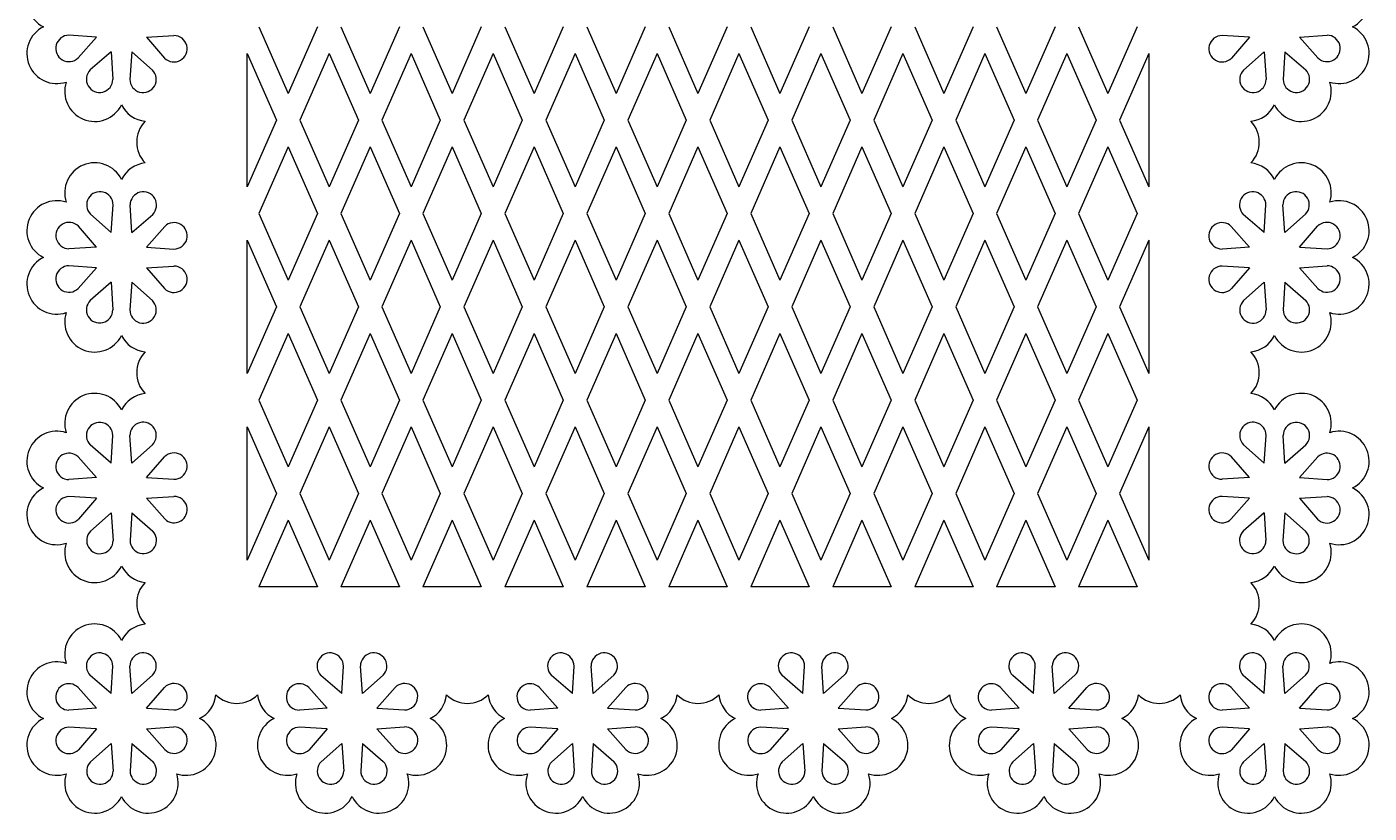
# Model space of a CAD drawing. Extents: x -986 to -425, y -77 to 229.
# Drawn here: x -698.2 to -573, y 80.4 to 153.7 of the extents above; entities that cross this region are included whole.
import ezdxf

# ---------------------------------------------------------------- set-up
doc = ezdxf.new("R2010")
doc.units = 0
doc.layers.get('0').update_dxf_attribs({"linetype": 'CONTINUOUS'})

msp = doc.modelspace()

# ---------------------------------------------------------------- linework, layer by layer
for p, q in [((-691.693107, 152.73001), (-694.267197, 152.910017)), ((-691.693107, 152.73001), (-693.40346, 150.800172)), ((-687.046535, 152.73001), (-684.472531, 152.885209)), ((-687.046535, 152.73001), (-685.353663, 150.782569)), ((-676.565221, 153.692347), (-673.834754, 147.475034)), ((-671.104288, 153.692347), (-673.834754, 147.475034)), ((-668.919914, 153.692347), (-666.189448, 147.475034)), ((-663.458981, 153.692347), (-666.189448, 147.475034)), ((-661.274608, 153.692347), (-658.544142, 147.475034)), ((-655.813675, 153.692347), (-658.544142, 147.475034)), ((-653.629302, 153.692347), (-650.898835, 147.475034)), ((-648.168369, 153.692347), (-650.898835, 147.475034)), ((-645.983996, 153.692347), (-643.253529, 147.475034)), ((-640.523062, 153.692347), (-643.253529, 147.475034)), ((-638.338689, 153.692347), (-635.608223, 147.475034)), ((-632.877756, 153.692347), (-635.608223, 147.475034)), ((-630.693383, 153.692347), (-627.962916, 147.475034)), ((-625.23245, 153.692347), (-627.962916, 147.475034)), ((-623.048077, 153.692347), (-620.31761, 147.475034)), ((-617.587144, 153.692347), (-620.31761, 147.475034)), ((-615.40277, 153.692347), (-612.672304, 147.475034)), ((-609.941837, 153.692347), (-612.672304, 147.475034)), ((-607.757464, 153.692347), (-605.026998, 147.475034)), ((-602.296531, 153.692347), (-605.026998, 147.475034)), ((-600.112158, 153.692347), (-597.381691, 147.475034)), ((-594.651225, 153.692347), (-597.381691, 147.475034)), ((-584.16991, 152.73001), (-586.743914, 152.885209)), ((-584.16991, 152.73001), (-585.862783, 150.782569)), ((-579.523339, 152.73001), (-576.949248, 152.910017)), ((-579.523339, 152.73001), (-577.812985, 150.800172)), ((-690.332157, 151.369061), (-692.279599, 149.676188)), ((-690.332157, 151.369061), (-690.176958, 148.795057)), ((-688.407485, 151.369061), (-688.587492, 148.794971)), ((-688.407485, 151.369061), (-686.477647, 149.658708)), ((-677.657407, 151.205422), (-674.926941, 144.988109)), ((-677.657407, 138.770796), (-677.657407, 151.205422)), ((-670.012101, 151.205422), (-672.742567, 144.988109)), ((-670.012101, 151.205422), (-667.281634, 144.988109)), ((-662.366795, 151.205422), (-665.097261, 144.988109)), ((-662.366795, 151.205422), (-659.636328, 144.988109)), ((-654.721488, 151.205422), (-657.451955, 144.988109)), ((-654.721488, 151.205422), (-651.991022, 144.988109)), ((-647.076182, 151.205422), (-649.806649, 144.988109)), ((-647.076182, 151.205422), (-644.345716, 144.988109)), ((-639.430876, 151.205422), (-642.161342, 144.988109)), ((-639.430876, 151.205422), (-636.700409, 144.988109)), ((-631.78557, 151.205422), (-634.516036, 144.988109)), ((-631.78557, 151.205422), (-629.055103, 144.988109)), ((-624.140263, 151.205422), (-626.87073, 144.988109)), ((-624.140263, 151.205422), (-621.409797, 144.988109)), ((-616.494957, 151.205422), (-619.225424, 144.988109)), ((-616.494957, 151.205422), (-613.764491, 144.988109)), ((-608.849651, 151.205422), (-611.580117, 144.988109)), ((-608.849651, 151.205422), (-606.119184, 144.988109)), ((-601.204344, 151.205422), (-603.934811, 144.988109)), ((-601.204344, 151.205422), (-598.473878, 144.988109)), ((-593.559038, 151.205422), (-596.289505, 144.988109)), ((-593.559038, 151.205422), (-593.559038, 138.770796)), ((-582.808961, 151.369061), (-584.738799, 149.658708)), ((-582.808961, 151.369061), (-582.628954, 148.794971)), ((-580.884288, 151.369061), (-581.039487, 148.795057)), ((-580.884288, 151.369061), (-578.936847, 149.676188)), ((-674.926941, 144.988109), (-677.657407, 138.770796)), ((-672.742567, 144.988109), (-670.012101, 138.770796)), ((-667.281634, 144.988109), (-670.012101, 138.770796)), ((-665.097261, 144.988109), (-662.366795, 138.770796)), ((-659.636328, 144.988109), (-662.366795, 138.770796)), ((-657.451955, 144.988109), (-654.721488, 138.770796)), ((-651.991022, 144.988109), (-654.721488, 138.770796)), ((-649.806649, 144.988109), (-647.076182, 138.770796)), ((-644.345716, 144.988109), (-647.076182, 138.770796)), ((-642.161342, 144.988109), (-639.430876, 138.770796)), ((-636.700409, 144.988109), (-639.430876, 138.770796)), ((-634.516036, 144.988109), (-631.78557, 138.770796)), ((-629.055103, 144.988109), (-631.78557, 138.770796)), ((-626.87073, 144.988109), (-624.140263, 138.770796)), ((-621.409797, 144.988109), (-624.140263, 138.770796)), ((-619.225424, 144.988109), (-616.494957, 138.770796)), ((-613.764491, 144.988109), (-616.494957, 138.770796)), ((-611.580117, 144.988109), (-608.849651, 138.770796)), ((-606.119184, 144.988109), (-608.849651, 138.770796)), ((-603.934811, 144.988109), (-601.204344, 138.770796)), ((-598.473878, 144.988109), (-601.204344, 138.770796)), ((-596.289505, 144.988109), (-593.559038, 138.770796)), ((-673.834754, 142.501183), (-676.565221, 136.283871)), ((-673.834754, 142.501183), (-671.104288, 136.283871)), ((-666.189448, 142.501183), (-668.919914, 136.283871)), ((-666.189448, 142.501183), (-663.458981, 136.283871)), ((-658.544142, 142.501183), (-661.274608, 136.283871)), ((-658.544142, 142.501183), (-655.813675, 136.283871)), ((-650.898835, 142.501183), (-653.629302, 136.283871)), ((-650.898835, 142.501183), (-648.168369, 136.283871)), ((-643.253529, 142.501183), (-645.983996, 136.283871)), ((-643.253529, 142.501183), (-640.523062, 136.283871)), ((-635.608223, 142.501183), (-638.338689, 136.283871)), ((-635.608223, 142.501183), (-632.877756, 136.283871)), ((-627.962916, 142.501183), (-630.693383, 136.283871)), ((-627.962916, 142.501183), (-625.23245, 136.283871)), ((-620.31761, 142.501183), (-623.048077, 136.283871)), ((-620.31761, 142.501183), (-617.587144, 136.283871)), ((-612.672304, 142.501183), (-615.40277, 136.283871)), ((-612.672304, 142.501183), (-609.941837, 136.283871)), ((-605.026998, 142.501183), (-607.757464, 136.283871)), ((-605.026998, 142.501183), (-602.296531, 136.283871)), ((-597.381691, 142.501183), (-600.112158, 136.283871)), ((-597.381691, 142.501183), (-594.651225, 136.283871)), ((-690.332157, 134.510993), (-690.15215, 137.085083)), ((-688.407485, 134.510993), (-688.562684, 137.084997)), ((-582.808961, 134.510993), (-582.653762, 137.084997)), ((-580.884288, 134.510993), (-581.064295, 137.085083)), ((-690.332157, 134.510993), (-692.261995, 136.221346)), ((-688.407485, 134.510993), (-686.460043, 136.203866)), ((-676.565221, 136.283871), (-673.834754, 130.066558)), ((-671.104288, 136.283871), (-673.834754, 130.066558)), ((-668.919914, 136.283871), (-666.189448, 130.066558)), ((-663.458981, 136.283871), (-666.189448, 130.066558)), ((-661.274608, 136.283871), (-658.544142, 130.066558)), ((-655.813675, 136.283871), (-658.544142, 130.066558)), ((-653.629302, 136.283871), (-650.898835, 130.066558)), ((-648.168369, 136.283871), (-650.898835, 130.066558)), ((-645.983996, 136.283871), (-643.253529, 130.066558)), ((-640.523062, 136.283871), (-643.253529, 130.066558)), ((-638.338689, 136.283871), (-635.608223, 130.066558)), ((-632.877756, 136.283871), (-635.608223, 130.066558)), ((-630.693383, 136.283871), (-627.962916, 130.066558)), ((-625.23245, 136.283871), (-627.962916, 130.066558)), ((-623.048077, 136.283871), (-620.31761, 130.066558)), ((-617.587144, 136.283871), (-620.31761, 130.066558)), ((-615.40277, 136.283871), (-612.672304, 130.066558)), ((-609.941837, 136.283871), (-612.672304, 130.066558)), ((-607.757464, 136.283871), (-605.026998, 130.066558)), ((-602.296531, 136.283871), (-605.026998, 130.066558)), ((-600.112158, 136.283871), (-597.381691, 130.066558)), ((-594.651225, 136.283871), (-597.381691, 130.066558)), ((-582.808961, 134.510993), (-584.756402, 136.203866)), ((-580.884288, 134.510993), (-578.95445, 136.221346)), ((-691.693107, 133.150044), (-693.385979, 135.097485)), ((-687.046535, 133.150044), (-685.336182, 135.079882)), ((-584.16991, 133.150044), (-585.880263, 135.079882)), ((-579.523339, 133.150044), (-577.830466, 135.097485)), ((-691.693107, 133.150044), (-694.267111, 132.994845)), ((-687.046535, 133.150044), (-684.472445, 132.970037)), ((-677.657407, 133.796945), (-674.926941, 127.579633)), ((-677.657407, 121.36232), (-677.657407, 133.796945)), ((-670.012101, 133.796945), (-672.742567, 127.579633)), ((-670.012101, 133.796945), (-667.281634, 127.579633)), ((-662.366795, 133.796945), (-665.097261, 127.579633)), ((-662.366795, 133.796945), (-659.636328, 127.579633)), ((-654.721488, 133.796945), (-657.451955, 127.579633)), ((-654.721488, 133.796945), (-651.991022, 127.579633)), ((-647.076182, 133.796945), (-649.806649, 127.579633)), ((-647.076182, 133.796945), (-644.345716, 127.579633)), ((-639.430876, 133.796945), (-642.161342, 127.579633)), ((-639.430876, 133.796945), (-636.700409, 127.579633)), ((-631.78557, 133.796945), (-634.516036, 127.579633)), ((-631.78557, 133.796945), (-629.055103, 127.579633)), ((-624.140263, 133.796945), (-626.87073, 127.579633)), ((-624.140263, 133.796945), (-621.409797, 127.579633)), ((-616.494957, 133.796945), (-619.225424, 127.579633)), ((-616.494957, 133.796945), (-613.764491, 127.579633)), ((-608.849651, 133.796945), (-611.580117, 127.579633)), ((-608.849651, 133.796945), (-606.119184, 127.579633)), ((-601.204344, 133.796945), (-603.934811, 127.579633)), ((-601.204344, 133.796945), (-598.473878, 127.579633)), ((-593.559038, 133.796945), (-596.289505, 127.579633)), ((-593.559038, 133.796945), (-593.559038, 121.36232)), ((-584.16991, 133.150044), (-586.744001, 132.970037)), ((-579.523339, 133.150044), (-576.949335, 132.994845)), ((-691.693107, 131.225371), (-694.267197, 131.405378)), ((-691.693107, 131.225371), (-693.40346, 129.295533)), ((-687.046535, 131.225371), (-684.472531, 131.38057)), ((-687.046535, 131.225371), (-685.353663, 129.27793)), ((-584.16991, 131.225371), (-586.743914, 131.38057)), ((-584.16991, 131.225371), (-585.862783, 129.27793)), ((-579.523339, 131.225371), (-576.949248, 131.405378)), ((-579.523339, 131.225371), (-577.812985, 129.295533)), ((-690.332157, 129.864422), (-692.279599, 128.171549)), ((-690.332157, 129.864422), (-690.176958, 127.290418)), ((-688.407485, 129.864422), (-688.587492, 127.290331)), ((-688.407485, 129.864422), (-686.477647, 128.154068)), ((-582.808961, 129.864422), (-584.738799, 128.154068)), ((-582.808961, 129.864422), (-582.628954, 127.290331)), ((-580.884288, 129.864422), (-581.039487, 127.290418)), ((-580.884288, 129.864422), (-578.936847, 128.171549)), ((-674.926941, 127.579633), (-677.657407, 121.36232)), ((-672.742567, 127.579633), (-670.012101, 121.36232)), ((-667.281634, 127.579633), (-670.012101, 121.36232)), ((-665.097261, 127.579633), (-662.366795, 121.36232)), ((-659.636328, 127.579633), (-662.366795, 121.36232)), ((-657.451955, 127.579633), (-654.721488, 121.36232)), ((-651.991022, 127.579633), (-654.721488, 121.36232)), ((-649.806649, 127.579633), (-647.076182, 121.36232)), ((-644.345716, 127.579633), (-647.076182, 121.36232)), ((-642.161342, 127.579633), (-639.430876, 121.36232)), ((-636.700409, 127.579633), (-639.430876, 121.36232)), ((-634.516036, 127.579633), (-631.78557, 121.36232)), ((-629.055103, 127.579633), (-631.78557, 121.36232)), ((-626.87073, 127.579633), (-624.140263, 121.36232)), ((-621.409797, 127.579633), (-624.140263, 121.36232)), ((-619.225424, 127.579633), (-616.494957, 121.36232)), ((-613.764491, 127.579633), (-616.494957, 121.36232)), ((-611.580117, 127.579633), (-608.849651, 121.36232)), ((-606.119184, 127.579633), (-608.849651, 121.36232)), ((-603.934811, 127.579633), (-601.204344, 121.36232)), ((-598.473878, 127.579633), (-601.204344, 121.36232)), ((-596.289505, 127.579633), (-593.559038, 121.36232)), ((-673.834754, 125.092707), (-676.565221, 118.875394)), ((-673.834754, 125.092707), (-671.104288, 118.875394)), ((-666.189448, 125.092707), (-668.919914, 118.875394)), ((-666.189448, 125.092707), (-663.458981, 118.875394)), ((-658.544142, 125.092707), (-661.274608, 118.875394)), ((-658.544142, 125.092707), (-655.813675, 118.875394)), ((-650.898835, 125.092707), (-653.629302, 118.875394)), ((-650.898835, 125.092707), (-648.168369, 118.875394)), ((-643.253529, 125.092707), (-645.983996, 118.875394)), ((-643.253529, 125.092707), (-640.523062, 118.875394)), ((-635.608223, 125.092707), (-638.338689, 118.875394)), ((-635.608223, 125.092707), (-632.877756, 118.875394)), ((-627.962916, 125.092707), (-630.693383, 118.875394)), ((-627.962916, 125.092707), (-625.23245, 118.875394)), ((-620.31761, 125.092707), (-623.048077, 118.875394)), ((-620.31761, 125.092707), (-617.587144, 118.875394)), ((-612.672304, 125.092707), (-615.40277, 118.875394)), ((-612.672304, 125.092707), (-609.941837, 118.875394)), ((-605.026998, 125.092707), (-607.757464, 118.875394)), ((-605.026998, 125.092707), (-602.296531, 118.875394)), ((-597.381691, 125.092707), (-600.112158, 118.875394)), ((-597.381691, 125.092707), (-594.651225, 118.875394)), ((-676.565221, 118.875394), (-673.834754, 112.658082)), ((-671.104288, 118.875394), (-673.834754, 112.658082)), ((-668.919914, 118.875394), (-666.189448, 112.658082)), ((-663.458981, 118.875394), (-666.189448, 112.658082)), ((-661.274608, 118.875394), (-658.544142, 112.658082)), ((-655.813675, 118.875394), (-658.544142, 112.658082)), ((-653.629302, 118.875394), (-650.898835, 112.658082)), ((-648.168369, 118.875394), (-650.898835, 112.658082)), ((-645.983996, 118.875394), (-643.253529, 112.658082)), ((-640.523062, 118.875394), (-643.253529, 112.658082)), ((-638.338689, 118.875394), (-635.608223, 112.658082)), ((-632.877756, 118.875394), (-635.608223, 112.658082)), ((-630.693383, 118.875394), (-627.962916, 112.658082)), ((-625.23245, 118.875394), (-627.962916, 112.658082)), ((-623.048077, 118.875394), (-620.31761, 112.658082)), ((-617.587144, 118.875394), (-620.31761, 112.658082)), ((-615.40277, 118.875394), (-612.672304, 112.658082)), ((-609.941837, 118.875394), (-612.672304, 112.658082)), ((-607.757464, 118.875394), (-605.026998, 112.658082)), ((-602.296531, 118.875394), (-605.026998, 112.658082)), ((-600.112158, 118.875394), (-597.381691, 112.658082)), ((-594.651225, 118.875394), (-597.381691, 112.658082)), ((-690.332157, 113.006354), (-690.176958, 115.580358)), ((-688.407485, 113.006354), (-688.587492, 115.580444)), ((-677.657407, 116.388469), (-674.926941, 110.171156)), ((-677.657407, 103.953844), (-677.657407, 116.388469)), ((-670.012101, 116.388469), (-672.742567, 110.171156)), ((-670.012101, 116.388469), (-667.281634, 110.171156)), ((-662.366795, 116.388469), (-665.097261, 110.171156)), ((-662.366795, 116.388469), (-659.636328, 110.171156)), ((-654.721488, 116.388469), (-657.451955, 110.171156)), ((-654.721488, 116.388469), (-651.991022, 110.171156)), ((-647.076182, 116.388469), (-649.806649, 110.171156)), ((-647.076182, 116.388469), (-644.345716, 110.171156)), ((-639.430876, 116.388469), (-642.161342, 110.171156)), ((-639.430876, 116.388469), (-636.700409, 110.171156)), ((-631.78557, 116.388469), (-634.516036, 110.171156)), ((-631.78557, 116.388469), (-629.055103, 110.171156)), ((-624.140263, 116.388469), (-626.87073, 110.171156)), ((-624.140263, 116.388469), (-621.409797, 110.171156)), ((-616.494957, 116.388469), (-619.225424, 110.171156)), ((-616.494957, 116.388469), (-613.764491, 110.171156)), ((-608.849651, 116.388469), (-611.580117, 110.171156)), ((-608.849651, 116.388469), (-606.119184, 110.171156)), ((-601.204344, 116.388469), (-603.934811, 110.171156)), ((-601.204344, 116.388469), (-598.473878, 110.171156)), ((-593.559038, 116.388469), (-596.289505, 110.171156)), ((-593.559038, 116.388469), (-593.559038, 103.953844)), ((-582.808961, 113.006354), (-582.628954, 115.580444)), ((-580.884288, 113.006354), (-581.039487, 115.580358)), ((-690.332157, 113.006354), (-692.279599, 114.699226)), ((-688.407485, 113.006354), (-686.477647, 114.716707)), ((-582.808961, 113.006354), (-584.738799, 114.716707)), ((-580.884288, 113.006354), (-578.936847, 114.699226)), ((-691.693107, 111.645405), (-693.40346, 113.575242)), ((-687.046535, 111.645405), (-685.353663, 113.592846)), ((-584.16991, 111.645405), (-585.862783, 113.592846)), ((-579.523339, 111.645405), (-577.812985, 113.575242)), ((-691.693107, 111.645405), (-694.267197, 111.465397)), ((-687.046535, 111.645405), (-684.472531, 111.490205)), ((-584.16991, 111.645405), (-586.743914, 111.490205)), ((-579.523339, 111.645405), (-576.949248, 111.465397)), ((-674.926941, 110.171156), (-677.657407, 103.953844)), ((-672.742567, 110.171156), (-670.012101, 103.953844)), ((-667.281634, 110.171156), (-670.012101, 103.953844)), ((-665.097261, 110.171156), (-662.366795, 103.953844)), ((-659.636328, 110.171156), (-662.366795, 103.953844)), ((-657.451955, 110.171156), (-654.721488, 103.953844)), ((-651.991022, 110.171156), (-654.721488, 103.953844)), ((-649.806649, 110.171156), (-647.076182, 103.953844)), ((-644.345716, 110.171156), (-647.076182, 103.953844)), ((-642.161342, 110.171156), (-639.430876, 103.953844)), ((-636.700409, 110.171156), (-639.430876, 103.953844)), ((-634.516036, 110.171156), (-631.78557, 103.953844)), ((-629.055103, 110.171156), (-631.78557, 103.953844)), ((-626.87073, 110.171156), (-624.140263, 103.953844)), ((-621.409797, 110.171156), (-624.140263, 103.953844)), ((-619.225424, 110.171156), (-616.494957, 103.953844)), ((-613.764491, 110.171156), (-616.494957, 103.953844)), ((-611.580117, 110.171156), (-608.849651, 103.953844)), ((-606.119184, 110.171156), (-608.849651, 103.953844)), ((-603.934811, 110.171156), (-601.204344, 103.953844)), ((-598.473878, 110.171156), (-601.204344, 103.953844)), ((-596.289505, 110.171156), (-593.559038, 103.953844)), ((-691.693107, 109.720732), (-694.267111, 109.875931)), ((-691.693107, 109.720732), (-693.385979, 107.773291)), ((-687.046535, 109.720732), (-684.472445, 109.900739)), ((-687.046535, 109.720732), (-685.336182, 107.790894)), ((-584.16991, 109.720732), (-586.744001, 109.900739)), ((-584.16991, 109.720732), (-585.880263, 107.790894)), ((-579.523339, 109.720732), (-576.949335, 109.875931)), ((-579.523339, 109.720732), (-577.830466, 107.773291)), ((-690.332157, 108.359782), (-692.261995, 106.649429)), ((-690.332157, 108.359782), (-690.15215, 105.785692)), ((-688.407485, 108.359782), (-688.562684, 105.785778)), ((-688.407485, 108.359782), (-686.460043, 106.66691)), ((-673.834754, 107.684231), (-676.565221, 101.466918)), ((-673.834754, 107.684231), (-671.104288, 101.466918)), ((-666.189448, 107.684231), (-668.919914, 101.466918)), ((-666.189448, 107.684231), (-663.458981, 101.466918)), ((-658.544142, 107.684231), (-661.274608, 101.466918)), ((-658.544142, 107.684231), (-655.813675, 101.466918)), ((-650.898835, 107.684231), (-653.629302, 101.466918)), ((-650.898835, 107.684231), (-648.168369, 101.466918)), ((-643.253529, 107.684231), (-645.983996, 101.466918)), ((-643.253529, 107.684231), (-640.523062, 101.466918)), ((-635.608223, 107.684231), (-638.338689, 101.466918)), ((-635.608223, 107.684231), (-632.877756, 101.466918)), ((-627.962916, 107.684231), (-630.693383, 101.466918)), ((-627.962916, 107.684231), (-625.23245, 101.466918)), ((-620.31761, 107.684231), (-623.048077, 101.466918)), ((-620.31761, 107.684231), (-617.587144, 101.466918)), ((-612.672304, 107.684231), (-615.40277, 101.466918)), ((-612.672304, 107.684231), (-609.941837, 101.466918)), ((-605.026998, 107.684231), (-607.757464, 101.466918)), ((-605.026998, 107.684231), (-602.296531, 101.466918)), ((-597.381691, 107.684231), (-600.112158, 101.466918)), ((-597.381691, 107.684231), (-594.651225, 101.466918)), ((-582.808961, 108.359782), (-584.756402, 106.66691)), ((-582.808961, 108.359782), (-582.653762, 105.785778)), ((-580.884288, 108.359782), (-581.064295, 105.785692)), ((-580.884288, 108.359782), (-578.95445, 106.649429)), ((-671.104288, 101.466918), (-676.565221, 101.466918)), ((-663.458981, 101.466918), (-668.919914, 101.466918)), ((-655.813675, 101.466918), (-661.274608, 101.466918)), ((-648.168369, 101.466918), (-653.629302, 101.466918)), ((-640.523062, 101.466918), (-645.983996, 101.466918)), ((-632.877756, 101.466918), (-638.338689, 101.466918)), ((-625.23245, 101.466918), (-630.693383, 101.466918)), ((-617.587144, 101.466918), (-623.048077, 101.466918)), ((-609.941837, 101.466918), (-615.40277, 101.466918)), ((-602.296531, 101.466918), (-607.757464, 101.466918)), ((-594.651225, 101.466918), (-600.112158, 101.466918)), ((-690.332157, 91.501715), (-690.176958, 94.075718)), ((-688.407485, 91.501715), (-688.587492, 94.075805)), ((-668.827518, 91.501715), (-668.672319, 94.075718)), ((-666.902845, 91.501715), (-667.082852, 94.075805)), ((-647.322879, 91.501715), (-647.16768, 94.075718)), ((-645.398206, 91.501715), (-645.578213, 94.075805)), ((-625.81824, 91.501715), (-625.66304, 94.075718)), ((-623.893567, 91.501715), (-624.073574, 94.075805)), ((-604.3136, 91.501715), (-604.158401, 94.075718)), ((-602.388927, 91.501715), (-602.568934, 94.075805)), ((-582.808961, 91.501715), (-582.653762, 94.075718)), ((-580.884288, 91.501715), (-581.064295, 94.075805)), ((-690.332157, 91.501715), (-692.279599, 93.194587)), ((-688.407485, 91.501715), (-686.477647, 93.212068)), ((-668.827518, 91.501715), (-670.774959, 93.194587)), ((-666.902845, 91.501715), (-664.973007, 93.212068)), ((-647.322879, 91.501715), (-649.27032, 93.194587)), ((-645.398206, 91.501715), (-643.468368, 93.212068)), ((-625.81824, 91.501715), (-627.765681, 93.194587)), ((-623.893567, 91.501715), (-621.963729, 93.212068)), ((-604.3136, 91.501715), (-606.261041, 93.194587)), ((-602.388927, 91.501715), (-600.459089, 93.212068)), ((-582.808961, 91.501715), (-584.756402, 93.194587)), ((-580.884288, 91.501715), (-578.95445, 93.212068)), ((-691.693107, 90.140765), (-693.40346, 92.070603)), ((-687.046535, 90.140765), (-685.353663, 92.088206)), ((-670.188467, 90.140765), (-671.898821, 92.070603)), ((-665.541896, 90.140765), (-663.849023, 92.088206)), ((-648.683828, 90.140765), (-650.394181, 92.070603)), ((-644.037257, 90.140765), (-642.344384, 92.088206)), ((-627.179189, 90.140765), (-628.889542, 92.070603)), ((-622.532617, 90.140765), (-620.839745, 92.088206)), ((-605.67455, 90.140765), (-607.384903, 92.070603)), ((-601.027978, 90.140765), (-599.335106, 92.088206)), ((-584.16991, 90.140765), (-585.880263, 92.070603)), ((-579.523339, 90.140765), (-577.830466, 92.088206)), ((-691.693107, 90.140765), (-694.267197, 89.960758)), ((-687.046535, 90.140765), (-684.472531, 89.985566)), ((-670.188467, 90.140765), (-672.762558, 89.960758)), ((-665.541896, 90.140765), (-662.967892, 89.985566)), ((-648.683828, 90.140765), (-651.257918, 89.960758)), ((-644.037257, 90.140765), (-641.463253, 89.985566)), ((-627.179189, 90.140765), (-629.753279, 89.960758)), ((-622.532617, 90.140765), (-619.958613, 89.985566)), ((-605.67455, 90.140765), (-608.24864, 89.960758)), ((-601.027978, 90.140765), (-598.453974, 89.985566)), ((-584.16991, 90.140765), (-586.744001, 89.960758)), ((-579.523339, 90.140765), (-576.949335, 89.985566)), ((-691.693107, 88.216092), (-694.267111, 88.371291)), ((-691.693107, 88.216092), (-693.385979, 86.268651)), ((-687.046535, 88.216092), (-684.472445, 88.396099)), ((-687.046535, 88.216092), (-685.336182, 86.286254)), ((-670.188467, 88.216092), (-672.762471, 88.371291)), ((-670.188467, 88.216092), (-671.88134, 86.268651)), ((-665.541896, 88.216092), (-662.967806, 88.396099)), ((-665.541896, 88.216092), (-663.831543, 86.286254)), ((-648.683828, 88.216092), (-651.257832, 88.371291)), ((-648.683828, 88.216092), (-650.376701, 86.268651)), ((-644.037257, 88.216092), (-641.463166, 88.396099)), ((-644.037257, 88.216092), (-642.326903, 86.286254)), ((-627.179189, 88.216092), (-629.753193, 88.371291)), ((-627.179189, 88.216092), (-628.872061, 86.268651)), ((-622.532617, 88.216092), (-619.958527, 88.396099)), ((-622.532617, 88.216092), (-620.822264, 86.286254)), ((-605.67455, 88.216092), (-608.248553, 88.371291)), ((-605.67455, 88.216092), (-607.367422, 86.268651)), ((-601.027978, 88.216092), (-598.453888, 88.396099)), ((-601.027978, 88.216092), (-599.317625, 86.286254)), ((-584.16991, 88.216092), (-586.743914, 88.371291)), ((-584.16991, 88.216092), (-585.862783, 86.268651)), ((-579.523339, 88.216092), (-576.949248, 88.396099)), ((-579.523339, 88.216092), (-577.812985, 86.286254)), ((-690.332157, 86.855143), (-692.261995, 85.14479)), ((-690.332157, 86.855143), (-690.15215, 84.281053)), ((-688.407485, 86.855143), (-688.562684, 84.281139)), ((-688.407485, 86.855143), (-686.460043, 85.162271)), ((-668.827518, 86.855143), (-670.757356, 85.14479)), ((-668.827518, 86.855143), (-668.647511, 84.281053)), ((-666.902845, 86.855143), (-667.058044, 84.281139)), ((-666.902845, 86.855143), (-664.955404, 85.162271)), ((-647.322879, 86.855143), (-649.252717, 85.14479)), ((-647.322879, 86.855143), (-647.142872, 84.281053)), ((-645.398206, 86.855143), (-645.553405, 84.281139)), ((-645.398206, 86.855143), (-643.450765, 85.162271)), ((-625.81824, 86.855143), (-627.748077, 85.14479)), ((-625.81824, 86.855143), (-625.638232, 84.281053)), ((-623.893567, 86.855143), (-624.048766, 84.281139)), ((-623.893567, 86.855143), (-621.946126, 85.162271)), ((-604.3136, 86.855143), (-606.243438, 85.14479)), ((-604.3136, 86.855143), (-604.133593, 84.281053)), ((-602.388927, 86.855143), (-602.544126, 84.281139)), ((-602.388927, 86.855143), (-600.441486, 85.162271)), ((-582.808961, 86.855143), (-584.738799, 85.14479)), ((-582.808961, 86.855143), (-582.628954, 84.281053)), ((-580.884288, 86.855143), (-581.039487, 84.281139)), ((-580.884288, 86.855143), (-578.936847, 85.162271))]:
    msp.add_line(p, q)
for centre, radius, start, end in [((-695.401054, 156.190565), 2.793147, 71.567243, 243.432757), ((-575.815391, 156.190565), 2.793147, 296.567243, 108.432757), ((-695.401054, 151.194128), 2.793147, 116.567243, 288.432757), ((-694.267989, 151.677971), 1.232047, 89.963173, 314.563654), ((-684.481914, 151.653198), 1.232047, 224.963173, 89.563654), ((-586.734531, 151.653198), 1.232047, 90.436346, 315.036827), ((-576.948456, 151.677971), 1.232047, 225.436346, 90.036827), ((-575.815391, 151.194128), 2.793147, 251.567243, 63.432757), ((-691.40897, 148.80444), 1.232047, 134.963173, 359.563654), ((-687.355445, 148.794179), 1.232047, 179.963173, 44.563654), ((-583.861001, 148.794179), 1.232047, 135.436346, 0.036827), ((-579.807476, 148.80444), 1.232047, 180.436346, 45.036827), ((-691.86804, 147.661114), 2.793147, 161.567243, 333.432757), ((-579.348406, 147.661114), 2.793147, 206.567243, 18.432757), ((-686.871602, 147.661114), 2.793147, 206.567243, 263.958255), ((-584.344843, 147.661114), 2.793147, 276.041745, 333.432757), ((-685.159436, 142.940027), 2.793147, 135.909485, 224.090515), ((-586.05701, 142.940027), 2.793147, 315.909485, 44.090515), ((-691.86804, 138.218941), 2.793147, 26.567243, 198.432757), ((-686.871602, 138.218941), 2.793147, 96.041745, 153.432757), ((-584.344843, 138.218941), 2.793147, 26.567243, 83.958255), ((-579.348406, 138.218941), 2.793147, 341.567243, 153.432757), ((-691.384197, 137.085875), 1.232047, 359.963173, 224.563654), ((-687.330672, 137.075614), 1.232047, 314.963173, 179.563654), ((-583.885773, 137.075614), 1.232047, 0.436346, 225.036827), ((-579.832248, 137.085875), 1.232047, 315.436346, 180.036827), ((-695.401054, 134.685926), 2.793147, 71.567243, 243.432757), ((-575.815391, 134.685926), 2.793147, 296.567243, 108.432757), ((-694.257728, 134.226856), 1.232047, 44.963173, 269.563654), ((-684.471653, 134.202084), 1.232047, 269.963173, 134.563654), ((-586.744792, 134.202084), 1.232047, 45.436346, 270.036827), ((-576.958718, 134.226856), 1.232047, 270.436346, 135.036827), ((-695.401054, 129.689489), 2.793147, 116.567243, 288.432757), ((-575.815391, 129.689489), 2.793147, 251.567243, 63.432757), ((-694.267989, 130.173331), 1.232047, 89.963173, 314.563654), ((-684.481914, 130.148559), 1.232047, 224.963173, 89.563654), ((-586.734531, 130.148559), 1.232047, 90.436346, 315.036827), ((-576.948456, 130.173331), 1.232047, 225.436346, 90.036827), ((-691.40897, 127.299801), 1.232047, 134.963173, 359.563654), ((-687.355445, 127.289539), 1.232047, 179.963173, 44.563654), ((-583.861001, 127.289539), 1.232047, 135.436346, 0.036827), ((-579.807476, 127.299801), 1.232047, 180.436346, 45.036827), ((-691.86804, 126.156474), 2.793147, 161.567243, 333.432757), ((-579.348406, 126.156474), 2.793147, 206.567243, 18.432757), ((-686.871602, 126.156474), 2.793147, 206.567243, 263.958255), ((-584.344843, 126.156474), 2.793147, 276.041745, 333.432757), ((-685.159436, 121.435388), 2.793147, 135.909485, 224.090515), ((-586.05701, 121.435388), 2.793147, 315.909485, 44.090515), ((-691.86804, 116.714301), 2.793147, 26.567243, 198.432757), ((-686.871602, 116.714301), 2.793147, 96.041745, 153.432757), ((-584.344843, 116.714301), 2.793147, 26.567243, 83.958255), ((-579.348406, 116.714301), 2.793147, 341.567243, 153.432757), ((-691.40897, 115.570975), 1.232047, 0.436346, 225.036827), ((-687.355445, 115.581236), 1.232047, 315.436346, 180.036827), ((-583.861001, 115.581236), 1.232047, 359.963173, 224.563654), ((-579.807476, 115.570975), 1.232047, 314.963173, 179.563654), ((-695.401054, 113.181287), 2.793147, 71.567243, 243.432757), ((-575.815391, 113.181287), 2.793147, 296.567243, 108.432757), ((-694.267989, 112.697444), 1.232047, 45.436346, 270.036827), ((-684.481914, 112.722217), 1.232047, 270.436346, 135.036827), ((-586.734531, 112.722217), 1.232047, 44.963173, 269.563654), ((-576.948456, 112.697444), 1.232047, 269.963173, 134.563654), ((-695.401054, 108.184849), 2.793147, 116.567243, 288.432757), ((-575.815391, 108.184849), 2.793147, 251.567243, 63.432757), ((-694.257728, 108.643919), 1.232047, 90.436346, 315.036827), ((-684.471653, 108.668692), 1.232047, 225.436346, 90.036827), ((-586.744792, 108.668692), 1.232047, 89.963173, 314.563654), ((-576.958718, 108.643919), 1.232047, 224.963173, 89.563654), ((-691.384197, 105.7849), 1.232047, 135.436346, 0.036827), ((-687.330672, 105.795161), 1.232047, 180.436346, 45.036827), ((-583.885773, 105.795161), 1.232047, 134.963173, 359.563654), ((-579.832248, 105.7849), 1.232047, 179.963173, 44.563654), ((-691.86804, 104.651835), 2.793147, 161.567243, 333.432757), ((-579.348406, 104.651835), 2.793147, 206.567243, 18.432757), ((-686.871602, 104.651835), 2.793147, 206.567243, 263.958255), ((-584.344843, 104.651835), 2.793147, 276.041745, 333.432757), ((-685.159436, 99.930748), 2.793147, 135.909485, 224.090515), ((-586.05701, 99.930748), 2.793147, 315.909485, 44.090515), ((-691.86804, 95.209662), 2.793147, 26.567243, 198.432757), ((-686.871602, 95.209662), 2.793147, 96.041745, 153.432757), ((-584.344843, 95.209662), 2.793147, 26.567243, 83.958255), ((-579.348406, 95.209662), 2.793147, 341.567243, 153.432757), ((-691.40897, 94.066336), 1.232047, 0.436346, 225.036827), ((-687.355445, 94.076597), 1.232047, 315.436346, 180.036827), ((-669.90433, 94.066336), 1.232047, 0.436346, 225.036827), ((-665.850806, 94.076597), 1.232047, 315.436346, 180.036827), ((-648.399691, 94.066336), 1.232047, 0.436346, 225.036827), ((-644.346166, 94.076597), 1.232047, 315.436346, 180.036827), ((-626.895052, 94.066336), 1.232047, 0.436346, 225.036827), ((-622.841527, 94.076597), 1.232047, 315.436346, 180.036827), ((-605.390413, 94.066336), 1.232047, 0.436346, 225.036827), ((-601.336888, 94.076597), 1.232047, 315.436346, 180.036827), ((-583.885773, 94.066336), 1.232047, 0.436346, 225.036827), ((-579.832248, 94.076597), 1.232047, 315.436346, 180.036827), ((-695.401054, 91.676647), 2.793147, 71.567243, 243.432757), ((-575.815391, 91.676647), 2.793147, 296.567243, 108.432757), ((-694.267989, 91.192805), 1.232047, 45.436346, 270.036827), ((-684.481914, 91.217578), 1.232047, 270.436346, 135.036827), ((-683.338588, 91.676647), 2.793147, 296.567243, 353.958255), ((-678.617501, 93.388814), 2.793147, 225.909485, 314.090515), ((-673.896415, 91.676647), 2.793147, 186.041745, 243.432757), ((-672.76335, 91.192805), 1.232047, 45.436346, 270.036827), ((-662.977275, 91.217578), 1.232047, 270.436346, 135.036827), ((-661.833949, 91.676647), 2.793147, 296.567243, 353.958255), ((-657.112862, 93.388814), 2.793147, 225.909485, 314.090515), ((-652.391776, 91.676647), 2.793147, 186.041745, 243.432757), ((-651.25871, 91.192805), 1.232047, 45.436346, 270.036827), ((-641.472636, 91.217578), 1.232047, 270.436346, 135.036827), ((-640.329309, 91.676647), 2.793147, 296.567243, 353.958255), ((-635.608223, 93.388814), 2.793147, 225.909485, 314.090515), ((-630.887136, 91.676647), 2.793147, 186.041745, 243.432757), ((-629.754071, 91.192805), 1.232047, 45.436346, 270.036827), ((-619.967996, 91.217578), 1.232047, 270.436346, 135.036827), ((-618.82467, 91.676647), 2.793147, 296.567243, 353.958255), ((-614.103583, 93.388814), 2.793147, 225.909485, 314.090515), ((-609.382497, 91.676647), 2.793147, 186.041745, 243.432757), ((-608.249432, 91.192805), 1.232047, 45.436346, 270.036827), ((-598.463357, 91.217578), 1.232047, 270.436346, 135.036827), ((-597.320031, 91.676647), 2.793147, 296.567243, 353.958255), ((-592.598944, 93.388814), 2.793147, 225.909485, 314.090515), ((-587.877858, 91.676647), 2.793147, 186.041745, 243.432757), ((-586.744792, 91.192805), 1.232047, 45.436346, 270.036827), ((-576.958718, 91.217578), 1.232047, 270.436346, 135.036827), ((-695.401054, 86.68021), 2.793147, 116.567243, 288.432757), ((-683.338588, 86.68021), 2.793147, 251.567243, 63.432757), ((-673.896415, 86.68021), 2.793147, 116.567243, 288.432757), ((-661.833949, 86.68021), 2.793147, 251.567243, 63.432757), ((-652.391776, 86.68021), 2.793147, 116.567243, 288.432757), ((-640.329309, 86.68021), 2.793147, 251.567243, 63.432757), ((-630.887136, 86.68021), 2.793147, 116.567243, 288.432757), ((-618.82467, 86.68021), 2.793147, 251.567243, 63.432757), ((-609.382497, 86.68021), 2.793147, 116.567243, 288.432757), ((-597.320031, 86.68021), 2.793147, 251.567243, 63.432757), ((-587.877858, 86.68021), 2.793147, 116.567243, 288.432757), ((-575.815391, 86.68021), 2.793147, 251.567243, 63.432757), ((-694.257728, 87.13928), 1.232047, 90.436346, 315.036827), ((-684.471653, 87.164053), 1.232047, 225.436346, 90.036827), ((-672.753089, 87.13928), 1.232047, 90.436346, 315.036827), ((-662.967014, 87.164053), 1.232047, 225.436346, 90.036827), ((-651.248449, 87.13928), 1.232047, 90.436346, 315.036827), ((-641.462374, 87.164053), 1.232047, 225.436346, 90.036827), ((-629.74381, 87.13928), 1.232047, 90.436346, 315.036827), ((-619.957735, 87.164053), 1.232047, 225.436346, 90.036827), ((-608.239171, 87.13928), 1.232047, 90.436346, 315.036827), ((-598.453096, 87.164053), 1.232047, 225.436346, 90.036827), ((-586.734531, 87.13928), 1.232047, 90.436346, 315.036827), ((-576.948456, 87.164053), 1.232047, 225.436346, 90.036827), ((-691.384197, 84.280261), 1.232047, 135.436346, 0.036827), ((-687.330672, 84.290522), 1.232047, 180.436346, 45.036827), ((-669.879558, 84.280261), 1.232047, 135.436346, 0.036827), ((-665.826033, 84.290522), 1.232047, 180.436346, 45.036827), ((-648.374919, 84.280261), 1.232047, 135.436346, 0.036827), ((-644.321394, 84.290522), 1.232047, 180.436346, 45.036827), ((-626.870279, 84.280261), 1.232047, 135.436346, 0.036827), ((-622.816754, 84.290522), 1.232047, 180.436346, 45.036827), ((-605.36564, 84.280261), 1.232047, 135.436346, 0.036827), ((-601.312115, 84.290522), 1.232047, 180.436346, 45.036827), ((-583.861001, 84.280261), 1.232047, 135.436346, 0.036827), ((-579.807476, 84.290522), 1.232047, 180.436346, 45.036827), ((-691.86804, 83.147196), 2.793147, 161.567243, 333.432757), ((-686.871602, 83.147196), 2.793147, 206.567243, 18.432757), ((-670.3634, 83.147196), 2.793147, 161.567243, 333.432757), ((-665.366963, 83.147196), 2.793147, 206.567243, 18.432757), ((-648.858761, 83.147196), 2.793147, 161.567243, 333.432757), ((-643.862324, 83.147196), 2.793147, 206.567243, 18.432757), ((-627.354122, 83.147196), 2.793147, 161.567243, 333.432757), ((-622.357684, 83.147196), 2.793147, 206.567243, 18.432757), ((-605.849482, 83.147196), 2.793147, 161.567243, 333.432757), ((-600.853045, 83.147196), 2.793147, 206.567243, 18.432757), ((-584.344843, 83.147196), 2.793147, 161.567243, 333.432757), ((-579.348406, 83.147196), 2.793147, 206.567243, 18.432757)]:
    msp.add_arc(centre, radius, start, end)

doc.saveas('drawing.dxf')
